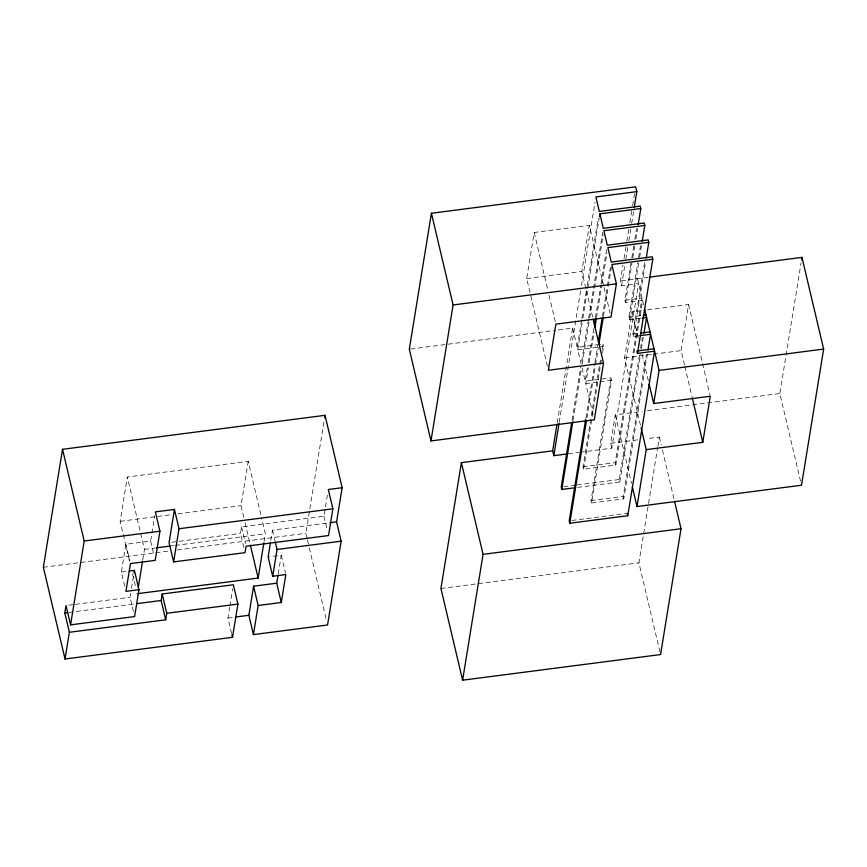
<?xml version="1.0" encoding="UTF-8"?>
<svg xmlns="http://www.w3.org/2000/svg" width="867" height="867" viewBox="0 0 867 867"><rect width="100%" height="100%" fill="white"/><g stroke="black" fill="none" stroke-linecap="round" stroke-linejoin="round"><path stroke-width="0.65" stroke-dasharray="4.33 3.25" d="M129.486 560.797L120.155 521.305L127.351 477.002L248.233 461.342L261.303 516.624M124.729 586.233L121.38 572.068L125.899 544.281L150.63 541.073L151.703 534.44M133.388 611.419L130.039 597.265L130.657 593.429M131.491 588.303L133.366 576.783M142.773 559.822L144.464 549.396L127.351 477.002M151.92 533.118L154.727 515.876M243.833 517.501L241.037 505.656L248.233 461.342M243.822 547.51L240.473 533.357L241.525 526.908L323.965 516.233L327.444 494.851M231.608 633.441L227.956 617.998L229.69 607.366M229.907 606.033L232.714 588.758M264.077 541.55L265.345 533.736L261.606 517.935M270.818 540.369L272.476 530.17L328.582 522.899M278.242 573.878L281.266 555.238L269.442 556.777M307.113 538.559L305.867 533.292L323.955 421.947M547.445 366.329L526.692 278.567L534.191 232.464L589.343 225.322L603.703 286.088M557.232 422.814L572.632 328.073L556.571 330.154M585.789 288.093L581.844 271.425L589.343 225.322M559.237 422.305L580.63 290.738M581.486 285.471L595.011 202.249M599.13 344.535L577.194 347.374L581.692 319.706M581.909 318.395L587.046 286.771M587.262 285.46L598.219 218.061M588.476 319.479L581.193 364.27L577.769 349.791L582.05 323.445M582.906 318.167L599.227 217.823M572.079 420.322L580.76 366.936M588.682 318.156L602.641 232.302M573.087 420.062L581.54 368.02M582.191 364.042L589.473 319.251M589.69 317.94L603.215 234.708M647.324 354.126L623.796 498.839L591.587 503.001L611.549 380.234L610.986 377.817L585.182 381.166L587.327 367.987M588.184 362.72L594.177 325.829M595.466 317.929L600.82 284.994M601.037 283.682L606.857 247.864M593.093 414.621L585.756 383.572L588.325 367.771M589.181 362.493L594.112 332.191M596.463 317.701L601.817 284.777M602.034 283.455L606.998 252.926M585.919 418.067L594.74 363.804M594.957 362.482L597.742 345.359M602.457 316.379L607.182 287.335M607.388 286.002L610.411 267.404M586.926 417.818L595.315 366.21M595.531 364.899L598.317 347.765M603.454 316.162L611.636 265.833M630.959 263.156L624.923 300.296L625.497 302.713L642.555 300.502L615.808 465.048L583.61 469.22L583.036 466.804L599.52 365.386M599.736 364.053L600.387 360.054M602.132 349.379L602.998 344.036L600.419 344.372M583.61 469.22L601.395 359.794M602.478 353.118L603.562 346.453L602.998 344.036M580.175 452.26L611.809 448.163L638.567 283.607L621.498 285.817L620.36 280.995L622.95 265.074M624.023 258.442L625.963 246.499M626.83 241.199L628.77 229.256M629.843 222.624L631.794 210.692M632.65 205.381L634.59 193.449M621.498 285.817L624.955 264.598M625.811 259.287L627.751 247.355M628.835 240.723L630.775 228.78M631.631 223.48L633.571 211.537M591.587 503.001L591.023 500.595L610.986 377.817M631.826 257.846L633.766 245.914M634.839 239.281L636.562 228.671M625.497 302.713L631.967 262.918M632.823 257.607L634.763 245.675M635.847 239.043L637.57 228.433M641.298 318.07L629.485 319.598L628.911 317.192L637.754 262.809M638.621 257.499L640.561 245.556M629.485 319.598L638.762 262.56M639.618 257.261L641.558 245.318M611.809 448.163L610.671 443.33L615.31 414.838L642.057 411.37M640.475 425.274L624.554 357.93L632.043 311.86L642.566 310.494M648.148 277.299L620.36 280.995M638.73 335.811L633.484 336.494L632.91 334.077L644.549 262.452M633.484 336.494L645.557 262.213M615.808 465.048L615.234 462.642L641.992 298.085L624.923 300.296M577.617 487.406L619.797 481.944L619.233 479.527L639.532 354.636M640.605 348.057L642.328 337.469M619.797 481.944L640.529 354.419M641.385 349.152L643.325 337.241M623.796 498.839L623.221 496.423L646.316 354.365M659.96 651.93L638.903 562.856L648.375 504.572M648.592 503.25L657.63 447.621M657.847 446.299L659.353 437.033L646.197 438.735M684.518 365.018L681.115 350.604L688.604 304.534L643.888 310.332M800.588 481.304L779.834 393.531L801.108 262.723M526.692 278.567L581.844 271.425M628.911 317.192L642.046 315.49M410.655 349.043L446.798 344.362M448.131 344.188L555.227 330.327M632.91 334.077L639.478 333.231M577.769 349.791L603.562 346.453M624.554 357.93L652.179 354.354M653.49 354.18L681.115 350.604M585.756 383.572L598.653 381.903M599.942 381.74L611.549 380.234M647.411 410.676L779.834 393.531M610.671 443.33L638.307 439.753M568.318 453.788L578.863 452.422M120.155 521.305L172.533 514.521M177.908 513.828L241.037 505.656M583.036 466.804L615.234 462.642M563.864 486.701L575.731 485.162M577.054 484.989L619.233 479.527M171.699 542.265L240.473 533.357M144.464 549.396L155.215 547.998M171.33 545.917L174.018 545.56M175.362 545.386L265.345 533.736M43.35 567.3L154.521 552.897M155.854 552.723L169.249 550.989M177.291 549.949L305.867 533.292M591.023 500.595L623.221 496.423M121.38 572.068L127.893 571.234M571.852 520.482L627.22 513.318M68.677 605.209L74.009 604.527M75.342 604.353L130.039 597.265M68.818 612.46L134.374 603.963M440.935 588.487L638.903 562.856M227.956 617.998L234.491 617.152M688.604 304.534L709.965 394.929M684.822 366.329L691.953 396.457M637.44 278.686L643.639 304.891M632.043 311.86L638.426 338.845M642.111 354.419L648.592 381.838M659.353 437.033L661.218 444.89M662.453 450.125L674.223 499.912M604.017 287.411L610.108 313.16M586.406 290.727L592.833 317.929M615.31 414.838L631.534 483.504M572.632 328.073L577.194 347.374M582.071 367.998L585.182 381.166M534.191 232.464L547.814 290.109M549.049 295.344L555.552 322.849M323.965 516.233L327.314 530.387M307.417 539.87L308.977 546.459M309.291 547.771L326.328 619.84M281.266 555.238L285.525 573.26M272.476 530.17L274.915 540.466M245.079 522.768L250.054 543.826M241.525 526.908L245.48 543.642M150.63 541.073L153.979 555.227M125.899 544.281L129.855 561.003M132.597 573.965L136.021 588.444"/><path stroke-width="1.3" d="M278.025 575.211L276.725 583.198L253.587 586.19L248.862 615.288L253.424 634.59L327.542 624.999L341.154 541.171L336.591 521.858L342.14 487.709L325.027 415.315L62.522 449.312L43.35 567.3L65.025 658.996L232.519 637.299L237.916 604.082L233.353 584.77L162.194 593.993L161.132 600.495L165.695 619.807L69.371 632.281L65.025 658.996M69.371 632.281L64.808 612.98L66.011 605.556L70.574 624.869L134.602 616.567L138.969 589.69L134.407 570.388L129.194 571.06M70.574 624.869L84.197 541.019L62.522 449.312M133.984 572.946L134.407 570.388M138.33 587.187L142.556 561.122M342.14 487.709L328.311 489.497L332.874 508.81L328.528 535.535L246.087 546.221L245.047 552.658L173.617 561.914L179.014 528.74L174.451 509.428L155.366 511.898L159.929 531.211L155.193 560.375L130.462 563.583L125.943 591.381L138.969 589.69M174.451 509.428L169.054 542.601L173.617 561.914M165.695 619.807L166.757 613.294L162.194 593.993M137.268 593.7L258.149 578.051L263.861 542.861M253.424 634.59L258.149 605.502L253.587 586.19M270.406 542.915L268.131 556.939L272.693 576.252L285.828 574.55L281.287 602.5L258.149 605.502M272.693 576.252L277.039 549.472L275.218 541.745M324.605 417.97L325.027 415.315M634.221 207.56L636.812 191.64L635.674 186.817L431.419 213.26L409.311 349.217L430.986 440.924L594.307 419.769L603.519 363.121L593.147 319.251M430.986 440.924L453.094 304.967L431.419 213.26M557.015 424.158L552.669 450.84L461.396 462.664L440.935 588.487L462.61 680.183L660.578 654.552L681.029 528.729L674.526 501.224M462.61 680.183L483.071 554.36L461.396 462.664M566.996 453.961L553.818 455.674L559.02 423.638M599.444 216.49L599.866 213.835L640.8 208.535L640.236 206.118L599.303 211.418L595.878 196.939L636.812 191.64M571.646 422.988L561.231 487.037L561.805 489.454L574.984 487.742M561.805 489.454L572.87 421.395M594.394 324.507L595.25 319.24M594.968 326.924L596.247 319.023M585.702 419.4L569.218 520.829L569.792 523.235L627.784 515.724L654.542 351.178L637.473 353.389L636.898 350.972M598.382 341.403L602.24 317.69M569.792 523.235L586.493 420.484M598.956 343.82L603.237 317.474M599.866 213.835L603.291 228.314L644.224 223.014L644.799 225.42L603.865 230.73L607.29 245.209L648.223 239.899L648.787 242.316L607.854 247.615L611.278 262.094L652.212 256.795L652.786 259.211L611.853 264.511L616.415 283.812L611.018 317.019L555.866 324.16L548.367 370.263L603.519 363.121M638.22 224.445L640.8 208.535M642.209 241.34L644.799 225.42M646.208 258.236L648.787 242.316M637.473 353.389L652.786 259.211M643.975 333.275L646.554 317.387L642.61 317.896M647.963 350.16L650.543 334.283L640.041 335.637M649.481 277.126L801.975 257.38L823.65 349.076L801.52 485.227L636.985 506.534L646.229 449.626L641.103 427.908M646.229 449.626L702.79 442.311L710.279 396.241L653.729 403.556L659.115 370.382L644.56 308.815M801.542 260.046L801.975 257.38M453.094 304.967L616.415 283.812M643.357 315.317L645.98 314.981M640.789 333.058L649.979 331.866M638.21 350.799L653.967 348.762M659.115 370.382L823.65 349.076M84.197 541.019L159.929 531.211M179.014 528.74L332.874 508.81M329.915 522.725L336.591 521.858M156.559 547.825L169.986 546.091M277.039 549.472L341.154 541.171M483.071 554.36L681.029 528.729M64.808 612.98L67.474 612.633M137.051 603.616L161.132 600.495M166.757 613.294L237.916 604.082M235.791 616.979L248.862 615.288M692.256 397.769L702.79 442.311M649.155 384.254L653.729 403.556M632.422 487.232L636.985 506.534M627.22 513.318L627.784 515.724M552.669 450.84L553.818 455.674M276.725 583.198L281.287 602.5M250.368 545.137L258.149 578.051M231.912 634.731L232.519 637.299"/></g></svg>
